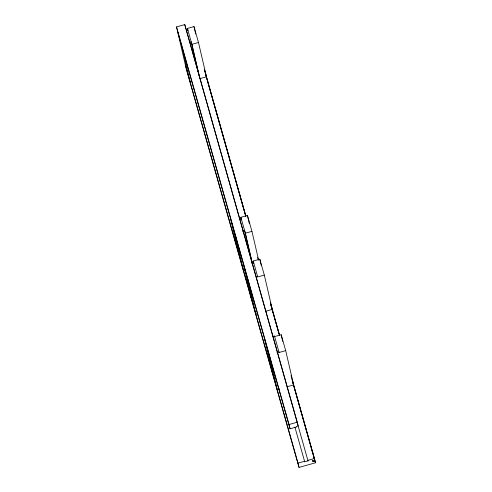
<?xml version="1.0" encoding="UTF-8"?>
<svg xmlns="http://www.w3.org/2000/svg" width="492" height="492" viewBox="0 0 492 492"><rect width="100%" height="100%" fill="white"/><g stroke="black" fill="none" stroke-linecap="round" stroke-linejoin="round"><path stroke-width="0.74" d="M292.082 379.664L315.477 462.794L299.001 467.4L186.486 69.784L176.523 26.9L184.764 24.6L297.273 422.216L298.146 425.967L296.498 426.429L296.627 426.964L290.034 428.803L177.52 31.193M187.403 28.425L193.996 26.586L198.491 42.49L206.468 76.795L199.875 78.64L191.905 44.335L187.403 28.425L187.753 29.92M186.523 30.246L187.846 29.883L187.969 30.418M189.9 42.177L191.216 41.808L198.104 71.432M191.905 44.335L198.491 42.49M191.456 80.995L189.992 81.401L182.022 47.097M241.369 219.53L240.846 217.292L247.439 215.453L251.941 231.357L258.644 260.213M239.309 219.297L241.289 218.743L241.412 219.284M242.685 231.228L244.659 230.674L252.236 263.281M252.279 263.029L245.348 233.196L251.941 231.357M253.743 263.269L253.226 261.031L259.813 259.192L264.315 275.096L272.285 309.4L265.698 311.245M251.689 263.036L253.663 262.482L253.786 263.017M244.899 269.862L243.435 270.268L235.465 235.963M256.283 276.768L257.599 276.399L257.728 276.935L264.315 275.096M257.279 313.595L255.815 314.007L247.845 279.702M272.5 336.596L274.481 336.042L279.105 352.481L285.692 350.642L281.19 334.738L274.604 336.577L274.481 336.042M277.002 352.5L278.976 351.946L279.105 352.481M279.388 388.938L277.193 389.553L269.222 355.249M287.076 386.792L293.663 384.947L285.692 350.642M290.034 428.803L289.038 424.516L297.273 422.216M299.001 467.4L298.004 463.113L304.597 461.268L304.72 461.803L308.017 460.887L307.887 460.346L314.48 458.507L291.006 375.55M312.598 460.18L313.017 461.656L315.077 461.078M204.42 69.569L245.883 216.093M257.593 257.482L258.22 259.702M270.348 302.568L279.554 335.083M204.457 69.999L205.072 72.336M205.502 73.695L245.865 216.332M270.329 302.801L279.524 335.439M205.472 74.052L245.625 215.951M270.926 305.378L279.087 334.197M292.469 381.497L315.477 462.794M240.846 217.292L245.348 233.196M253.226 261.031L257.728 276.935M308.017 460.887L184.764 24.6M294.892 427.068L304.72 461.803M176.523 26.9L289.038 424.516M185.49 65.498L298.004 463.113M314.48 458.507L314.874 460.223L312.82 460.795L313.017 461.656M281.19 334.738L282.752 341.448M259.813 259.192L261.203 265.157M247.439 215.453L249.346 223.657M193.996 26.586L195.724 34.046M264.721 339.339L272.691 373.649M243.343 263.792L251.314 298.103M230.963 220.059L238.94 254.364"/></g></svg>
